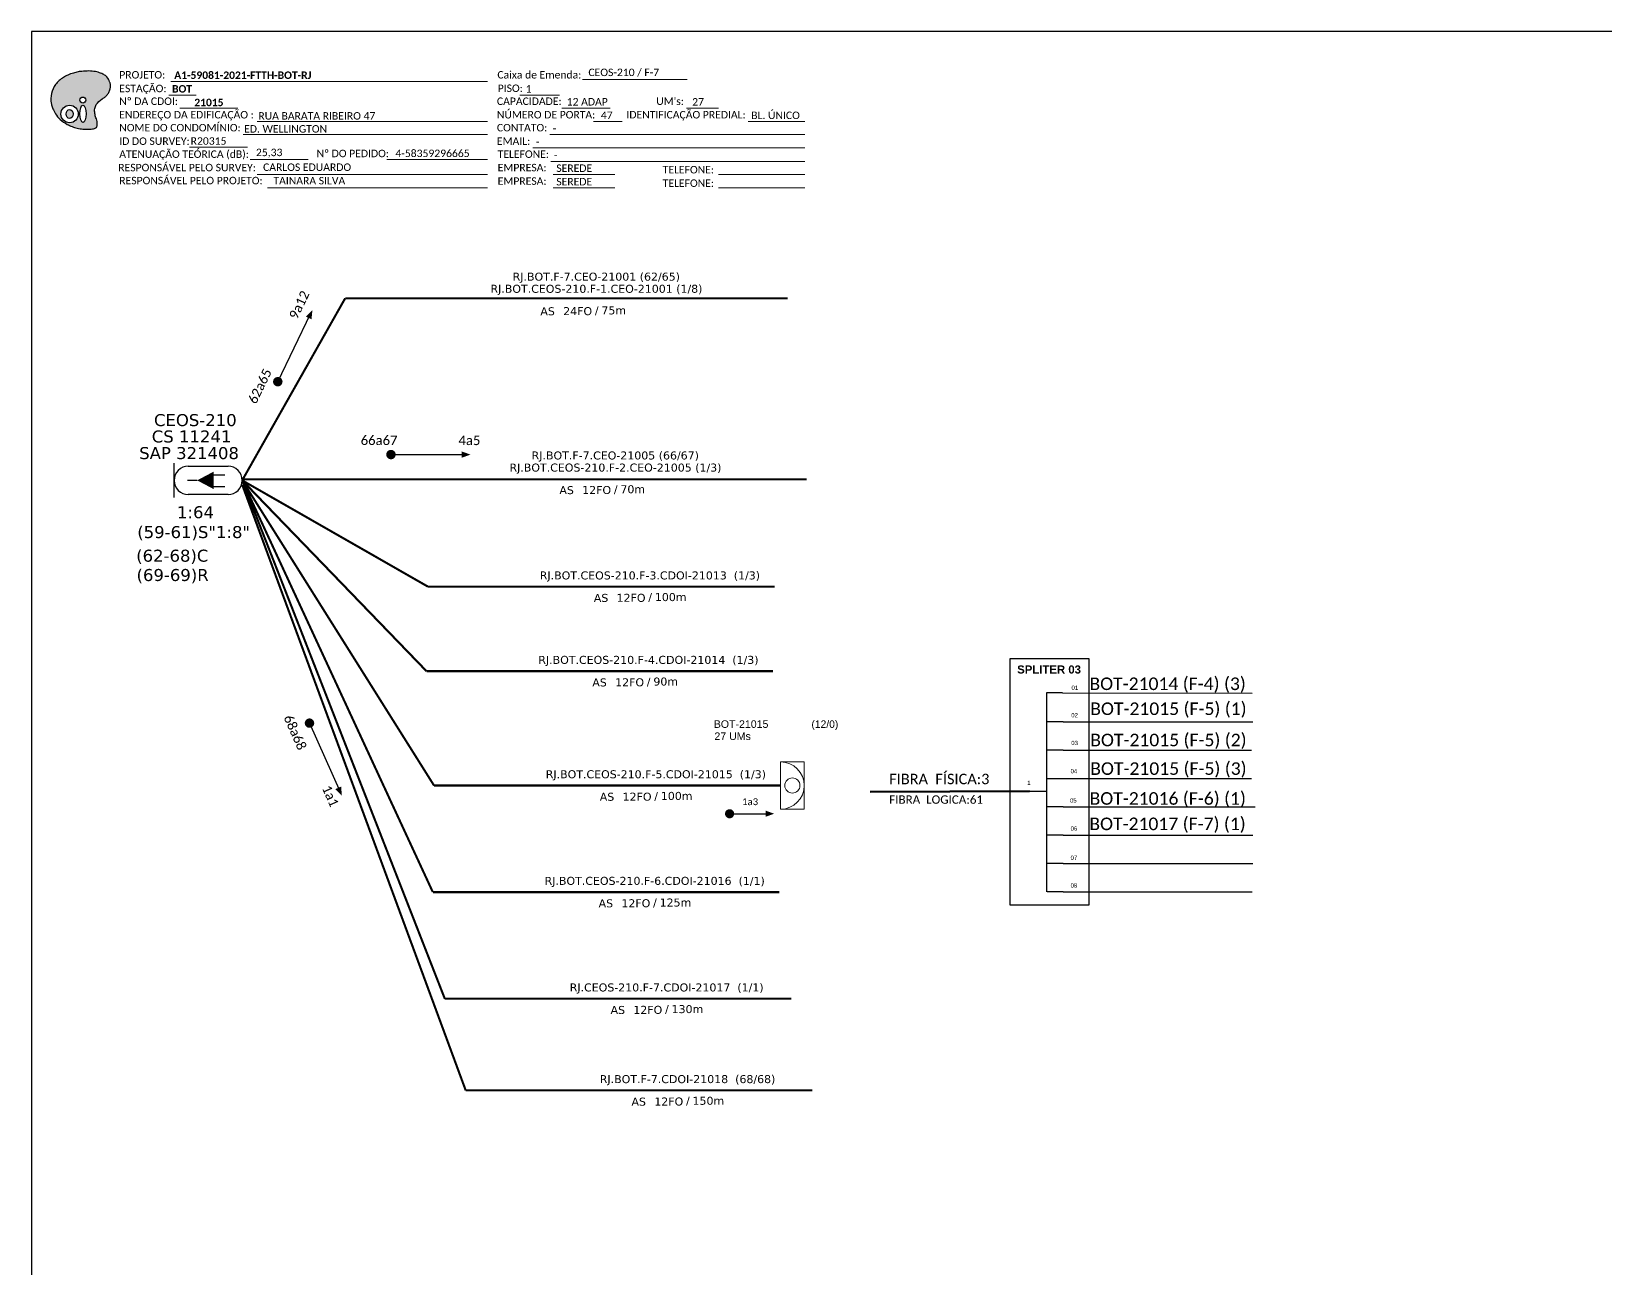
# Model space of a CAD drawing. Extents: x -89 to 749, y 705 to 1299.
# Drawn here: x -89.3 to 288.5, y 1002 to 1299 of the extents above; entities that cross this region are included whole.
import ezdxf
from ezdxf.enums import TextEntityAlignment as Align

# ---------------------------------------------------------------- set-up
doc = ezdxf.new("R2010")
doc.units = 0
for name, color, linetype, lineweight in [("20.0-LEGENDA DOS CDO'S", 1, 'Continuous', 0), ('20.1-CDO_INTERIOR', 1, 'Continuous', 0), ('40.1-ETIQUETAS', 1, 'Continuous', 20)]:
    doc.layers.add(name, color=color, linetype=linetype, lineweight=lineweight)
for name, color, linetype in [('20.4-CEOS', 1, 'Continuous'), ('CAP a instalar', 1, 'Continuous'), ('CD a instalar', 1, 'Continuous'), ('SETA', 7, 'Continuous'), ('texto', 255, 'Continuous'), ('UNIFILAR', 7, 'Continuous')]:
    doc.layers.add(name, color=color, linetype=linetype)
doc.styles.add('ARIAL', font='arial.ttf')
doc.styles.add('siredit', font='verdana.ttf')
doc.styles.get("Standard").update_dxf_attribs({"font": 'arial.ttf'})
doc.styles.add('WMF-Calibri0', font='calibri.ttf')
doc.styles.add('WMF-Calibri1', font='calibrib.ttf')
doc.linetypes.add('FENCELINE1', pattern='A,0.25,-0.1,[133,ltypeshp.shx,S=0.1,R=0,X=-0.1,Y=0],-0.1,1', length=1.45)

# ---------------------------------------------------------------- blocks, each defined once
blk = doc.blocks.new('OI')
h = blk.add_hatch(color=40)
edge = h.paths.add_edge_path()
edge.add_spline(control_points=[(4.35, -0.67), (3.92, -0.99), (3.26, -1.5), (2.81, -2.59), (2.9, -3.5), (3.06, -4.27), (3.31, -4.85), (3.37, -5.39), (3.4, -5.88), (3.2, -6.4), (2.54, -6.61), (1.65, -6.63), (0.55, -6.67), (-0.56, -6.42), (-1.61, -6.14), (-2.77, -5.61), (-3.92, -4.77), (-4.89, -3.7), (-5.34, -2.65), (-5.6, -1.94), (-5.85, -0.96), (-5.71, 0.47), (-5.1, 2.02), (-4.14, 3.02), (-3.3, 3.61), (-2.37, 4.16), (-1.36, 4.44), (-0.56, 4.7), (0.79, 4.85), (2.24, 4.97), (3.79, 4.57), (4.67, 4.21), (5.44, 3.65), (5.76, 2.99), (6.03, 2.21), (6.01, 1.46), (5.72, 0.64), (5.31, 0.08), (4.88, -0.38), (4.51, -0.55), (4.35, -0.67)], knot_values=[0, 0, 0, 0, 1.60434, 2.417191, 3.427595, 4.282808, 4.776746, 5.304182, 5.888771, 6.258406, 6.858137, 7.79129, 8.986195, 10.124242, 11.187857, 12.242908, 13.953784, 15.414161, 16.515391, 17.349188, 17.675853, 19.552021, 21.515531, 22.568638, 23.63245, 24.621084, 25.782718, 26.745347, 27.142653, 29.870543, 31.004649, 31.921532, 32.709589, 33.801391, 34.042471, 35.192333, 35.971461, 36.628871, 37.254359, 37.836911, 37.836911, 37.836911, 37.836911], degree=3, periodic=0)
h.paths.add_polyline_path([(1.13, -0.87, -1), (-0.04, -0.87, -1)], flags=16)
edge = h.paths.add_edge_path(flags=16)
edge.add_ellipse((0.56, -3.59), major_axis=(-0.02, 1.71), ratio=0.361305, start_angle=0, end_angle=360)
h.paths.add_polyline_path([(-0.36, -3.62, -1), (-3.8, -3.62, -1)], flags=16)
edge = h.paths.add_edge_path(flags=0)
edge.add_ellipse((-2.08, -3.62), major_axis=(0, 0.885), ratio=0.758294, start_angle=0, end_angle=360)
at = {"color": 40}
for centre, radius in [((-2.08, -3.62), 1.72), ((0.54, -0.87), 0.587)]:
    blk.add_circle(centre, radius, dxfattribs=at)
blk.add_ellipse((-2.08, -3.62), major_axis=(0, 0.885), ratio=0.758294, start_param=-3.141592653589792, end_param=3.141592653589792, dxfattribs=at)
blk.add_ellipse((0.56, -3.59), major_axis=(-0.02, 1.71), ratio=0.361305, dxfattribs=at)
at = {"color": 40, "start_tangent": (-0.800898, -0.598801), "end_tangent": (-0.800898, -0.598801)}
blk.add_spline([(4.35, -0.67), (3.2, -1.78), (2.9, -2.54), (2.92, -3.55), (3.12, -4.38), (3.28, -4.85), (3.37, -5.37), (3.35, -5.95), (3.2, -6.29), (2.66, -6.55), (1.73, -6.63), (0.54, -6.62), (-0.58, -6.41), (-1.6, -6.11), (-2.56, -5.67), (-3.95, -4.67), (-4.89, -3.56), (-5.37, -2.56), (-5.64, -1.78), (-5.72, -1.46), (-5.63, 0.42), (-4.84, 2.22), (-4.13, 2.99), (-3.27, 3.62), (-2.4, 4.09), (-1.3, 4.47), (-0.37, 4.72), (0.02, 4.77), (2.75, 4.8), (3.85, 4.53), (4.69, 4.16), (5.31, 3.68), (5.85, 2.73), (5.93, 2.5), (5.94, 1.35), (5.67, 0.62), (5.29, 0.08), (4.84, -0.36), (4.35, -0.67)], degree=3, dxfattribs=at)
blk = doc.blocks.new('CARIMBO')
at = {"color": 7, "lineweight": 0}
for points in [[(35.66, -16.79), (111.64, -16.79)], [(134.48, -16.3), (159.61, -16.3)], [(35.15, -20.06), (41.7, -20.06)], [(119.43, -20.02), (128.92, -20.02)], [(37.81, -23.14), (51.75, -23.14)], [(56.38, -26.37), (111.64, -26.37)], [(129.48, -23.14), (141.1, -23.14)], [(137.07, -26.37), (144.01, -26.37)], [(159.42, -23.14), (167.09, -23.14)], [(174.24, -26.37), (187.8, -26.37)], [(52.97, -29.48), (111.64, -29.48)], [(126.6, -29.48), (187.83, -29.48)], [(40.13, -32.55), (54.07, -32.55)], [(122.56, -32.72), (187.83, -32.72)], [(54.67, -35.52), (68.61, -35.52)], [(126.84, -35.96), (187.83, -35.96)], [(56.38, -39.07), (111.64, -39.07)], [(127.45, -39.07), (142.25, -39.07)], [(167.06, -39.07), (187.83, -39.07)], [(58.87, -42.31), (111.64, -42.31)], [(127.45, -42.31), (142.25, -42.31)], [(167.06, -42.31), (187.83, -42.31)]]:
    blk.add_lwpolyline(points, dxfattribs=at)
at = {"color": 7, "xscale": 1.213923925163967, "yscale": 1.213923925163967, "zscale": 1.213923925163967, "rotation": 0.1532896023949059}
blk.add_blockref('OI', (13.86, -20.16), dxfattribs=at)
at = {"color": 7, "lineweight": 0, "style": 'WMF-Calibri0'}
for s, height, p in [('PROJETO:', 1.793, (23.26, -16.04)), ('Caixa de Emenda:', 1.7927, (114.02, -16.04)), ('ESTAÇÃO:', 1.793, (23.26, -19.32)), ('PISO:', 1.793, (114.09, -19.28)), ('Nº DA CDOI:', 1.7927, (23.26, -22.39)), ('CAPACIDADE:', 1.7927, (113.91, -22.39)), ("UM's:", 1.793, (152.15, -22.39)), ('ENDEREÇO DA EDIFICAÇÃO :', 1.7927, (23.26, -25.63)), ('NOME DO CONDOMÍNIO:', 1.7927, (23.26, -28.74)), ('NÚMERO DE PORTA:', 1.7927, (113.91, -25.63)), ('IDENTIFICAÇÃO PREDIAL:', 1.7927, (144.99, -25.63)), ('ID DO SURVEY:', 1.7927, (23.26, -31.97)), ('CONTATO:', 1.793, (113.91, -28.74)), ('EMAIL:', 1.793, (113.91, -31.97)), ('ATENUAÇÃO TEÓRICA (dB):', 1.7927, (23.26, -35.09)), ('TELEFONE:', 1.793, (114.09, -35.09)), ('RESPONSÁVEL PELO SURVEY:', 1.7927, (23.02, -38.32)), ('EMPRESA:', 1.793, (114.09, -38.32)), ('TELEFONE:', 1.793, (153.7, -38.83)), ('RESPONSÁVEL PELO PROJETO:', 1.7927, (23.26, -41.44)), ('EMPRESA:', 1.793, (114.09, -41.56)), ('TELEFONE:', 1.793, (153.7, -42.06))]:
    blk.add_text(s, height=height, dxfattribs=at).set_placement(p)
at = {"color": 7, "lineweight": 0, "flags": 8}
for tag, p, style in [('PROJ', (36.46, -16.13), 'WMF-Calibri1'), ('CEOS-XX', (135.87, -15.46), 'WMF-Calibri0'), ('EST', (35.94, -19.41), 'WMF-Calibri1'), ('PISO_PTR', (120.78, -19.42), 'WMF-Calibri0'), ('CAPAC.', (130.66, -22.52), 'WMF-Calibri0'), ("UC'S", (160.78, -22.54), 'WMF-Calibri0'), ('LOGRADOURO', (56.65, -25.91), 'WMF-Calibri0'), ('N°', (138.85, -25.77), 'WMF-Calibri0'), ('N°PREDIO', (174.94, -25.77), 'WMF-Calibri0'), ('_ID_', (40.39, -31.94), 'WMF-Calibri0'), ('NOME_DO_COND.', (53.23, -29.02), 'WMF-Calibri0'), ('NOME_DO_CONTATO', (127.3, -28.89), 'WMF-Calibri0'), ('O_POTEN', (56.06, -34.68), 'WMF-Calibri0'), ('EMAIL', (123.26, -32.12), 'WMF-Calibri0'), ('TELEFONE', (127.55, -35.36), 'WMF-Calibri0'), ('RES_SURVEY', (57.78, -38.23), 'WMF-Calibri0'), ('EMP_RESP_SURVEY', (128.16, -38.47), 'WMF-Calibri0'), ('CONT_RESP_SURVEY', (167.76, -38.47), 'WMF-Calibri0'), ('RES_PROJ', (60.27, -41.47), 'WMF-Calibri0'), ('EMP_RESP_PROJ', (128.16, -41.71), 'WMF-Calibri0'), ('CONT_RESP_PROJ', (167.76, -41.71), 'WMF-Calibri0')]:
    blk.add_attdef(tag, p, '', height=1.79, dxfattribs=dict(at, style=style))
at = {"color": 7, "lineweight": 0, "style": 'WMF-Calibri1', "flags": 8}
blk.add_attdef("N° CDO'S", text='', height=1.79, dxfattribs=at).set_placement((44.78, -22.68), align=Align.CENTER)
blk = doc.blocks.new('ETIQUETA_RS5F')
at = {"layer": '40.1-ETIQUETAS', "color": 0, "style": 'siredit'}
blk.add_text('/', height=1.5, dxfattribs=at).set_placement((1.58, -1.95), align=Align.MIDDLE_RIGHT)
for tag, p in [('ETIQUETA_R_PRIMARIA', (1.21, 4.1)), ('ETIQUETA_R_SECUNDARIA', (1.21, 2.1)), ('F_ATIVAS/F_MORTAS', (1.14, -4.24))]:
    blk.add_attdef(tag, text='', height=1.5, dxfattribs=at).set_placement(p, align=Align.MIDDLE_CENTER)
for tag, p in [('TIPO_CABO', (-6.58, -2.12)), ('CAP_CABO', (0.4, -2.09))]:
    blk.add_attdef(tag, text='', height=1.5, dxfattribs=at).set_placement(p, align=Align.MIDDLE_RIGHT)
blk.add_attdef('METROS', text='', height=1.5, dxfattribs=at).set_placement((2.14, -1.95), align=Align.MIDDLE_LEFT)
for tag, p in [('FUSÃO_1', (0.85, -8.39)), ('FUSÃO_2', (0.85, -10.6)), ('FUSÃO_3', (0.85, -12.93)), ('FUSÃO_4', (0.85, -15.14)), ('FUSÃO_5', (0.85, -17.16))]:
    blk.add_attdef(tag, text='', height=1.5, dxfattribs=at).set_placement(p, align=Align.CENTER)
blk = doc.blocks.new('CDOI_INT')
at = {"layer": '20.1-CDO_INTERIOR', "color": 0, "lineweight": 18}
blk.add_lwpolyline([(4.25, -4.25), (4.25, 4.25), (0, 4.25), (0, -4.25)], close=True, dxfattribs=at)
blk.add_circle((2.12, 0), 1.36, dxfattribs=at)
blk.add_arc((0, 0), 4.25, 270, 90, dxfattribs=at)
at = {"layer": "20.0-LEGENDA DOS CDO'S", "color": 0, "style": 'ARIAL'}
for tag, p in [('CDO_N', (-0.08, 10.38)), ('SPLITER_1', (21.18, 10.38)), ('SURVEY', (-0.08, 8.2)), ('SPLITER_2', (21.19, 8.68)), ('SAP', (-0.08, 6.23)), ('1:XX', (5.94, -2.22)), ('UMS', (5.94, -4.24))]:
    blk.add_attdef(tag, p, '', height=1.36, dxfattribs=at)
blk.add_attdef('FIBRAS_UTILIZADAS', text='', height=1.36, dxfattribs=at).set_placement((15.34, 10.38), align=Align.CENTER)

msp = doc.modelspace()

# ---------------------------------------------------------------- linework, layer by layer
msp.add_lwpolyline([(-89.32, 705.02), (749.25, 705.02), (749.25, 1299.02), (-89.32, 1299.02), (-89.32, 705.02)])
at = {"color": 7, "lineweight": 0}
msp.add_lwpolyline([(-4.01, 1268.26), (20.14, 1268.26)], dxfattribs=at)
at = {"color": 7, "const_width": 1.13}
for points in [[(-30.44, 1214.43, 1), (-29.95, 1215.45, 1)], [(-3.6, 1197.44, 1), (-2.47, 1197.45, 1)], [(-22.82, 1133.48, 1), (-22.36, 1132.45, 1)]]:
    msp.add_lwpolyline(points, format="xyb", close=True, dxfattribs=at)
at = {"color": 7}
msp.add_lwpolyline([(145.51, 1089.37), (164.52, 1089.37), (164.52, 1148.39), (145.51, 1148.39)], close=True, dxfattribs=at)
at = {"const_width": 1.1}
msp.add_lwpolyline([(77.7, 1111.21, 1), (78.79, 1111.21, 1)], format="xyb", close=True, dxfattribs=at)
at = {"layer": '20.4-CEOS', "color": 5}
for p, q in [((-51.68, 1194.65), (-42.14, 1194.65)), ((-42.14, 1187.85), (-51.68, 1187.85))]:
    msp.add_line(p, q, dxfattribs=at)
for points in [[(-55.08, 1187.15), (-55.08, 1195.35)], [(-49.54, 1191.25), (-51.84, 1191.25)], [(-45.78, 1192.6), (-42.88, 1192.6)], [(-45.78, 1189.77), (-42.88, 1189.77)]]:
    msp.add_lwpolyline(points, dxfattribs=at)
msp.add_lwpolyline([(-49.54, 1191.25, 0, 4.2, 0), (-45.6, 1191.25, 4.2, 4.2, 0)], format="xyseb", dxfattribs=at)
for centre, start, end in [((-51.68, 1191.25), 90, 270), ((-42.14, 1191.25), 270, 90)]:
    msp.add_arc(centre, 3.4, start, end, dxfattribs=at)
at = {"layer": 'CAP a instalar', "color": 7, "linetype": 'FENCELINE1', "ltscale": 5, "const_width": 0.513}
for points in [[(-38.74, 1191.25), (-14.02, 1234.96)], [(-14.02, 1234.96), (92.15, 1234.96)], [(96.72, 1191.51), (-38.89, 1191.51)]]:
    msp.add_lwpolyline(points, dxfattribs=at)
at = {"layer": 'CAP a instalar', "color": 7, "linetype": 'FENCELINE1', "ltscale": 5.3, "const_width": 0.513}
for points in [[(-38.74, 1190.19), (14.91, 1044.79)], [(14.91, 1044.79), (14.91, 1044.79)], [(98.1, 1044.79), (14.91, 1044.79)]]:
    msp.add_lwpolyline(points, dxfattribs=at)
at = {"layer": 'CD a instalar', "color": 8, "linetype": 'FENCELINE1', "ltscale": 5, "const_width": 0.513}
for points in [[(-38.74, 1191.25), (9.89, 1066.8)], [(-38.74, 1191.25), (7.02, 1092.39)], [(-38.74, 1191.25), (5.51, 1145.43)], [(-38.74, 1191.25), (5.87, 1165.72)], [(89.06, 1165.72), (5.87, 1165.72)], [(88.7, 1145.43), (5.51, 1145.43)], [(90.2, 1092.39), (7.02, 1092.39)], [(93.07, 1066.8), (9.89, 1066.8)]]:
    msp.add_lwpolyline(points, dxfattribs=at)
at = {"layer": 'CD a instalar', "linetype": 'FENCELINE1', "ltscale": 5, "const_width": 0.513}
for points in [[(-38.74, 1191.25), (7.31, 1117.98)], [(90.49, 1117.98), (7.31, 1117.98)]]:
    msp.add_lwpolyline(points, dxfattribs=at)
at = {"layer": 'SETA', "color": 7}
for points in [[(-30.19, 1214.94), (-22.31, 1231.21)], [(-3.03, 1197.45), (15.05, 1197.43)], [(-22.59, 1132.97), (-15.24, 1116.45)]]:
    msp.add_lwpolyline(points, dxfattribs=at)
at = {"layer": 'SETA'}
msp.add_lwpolyline([(78.25, 1111.21), (87.69, 1111.21)], dxfattribs=at)
at = {"layer": 'SETA', "color": 7}
for points in [[(-23.46, 1230.57), (-21.89, 1232.11), (-22.1, 1229.92)], [(13.97, 1198.19), (16.04, 1197.44), (13.97, 1196.68)], [(-14.99, 1117.74), (-14.82, 1115.55), (-16.36, 1117.12)]]:
    msp.add_solid(points, dxfattribs=at)
at = {"layer": 'SETA'}
msp.add_solid([(86.93, 1111.95), (88.94, 1111.22), (86.93, 1110.49)], dxfattribs=at)
at = {"layer": 'UNIFILAR', "color": 7, "linetype": 'Continuous'}
for p, q in [((154.28, 1140.2), (154.28, 1092.43)), ((158.15, 1140.2), (154.28, 1140.2)), ((158.34, 1133.29), (154.48, 1133.29)), ((158.34, 1126.47), (154.48, 1126.47)), ((158.34, 1119.63), (154.48, 1119.63)), ((150.27, 1116.63), (154.26, 1116.63)), ((158.34, 1112.85), (154.48, 1112.85)), ((158.34, 1106.07), (154.48, 1106.07)), ((158.34, 1099.26), (154.48, 1099.26)), ((158.34, 1092.47), (154.48, 1092.47))]:
    msp.add_line(p, q, dxfattribs=at)
at = {"layer": 'UNIFILAR', "color": 10, "linetype": 'Continuous'}
for p, q in [((158.15, 1140.2), (203.66, 1140.18)), ((158.34, 1133.29), (203.86, 1133.27)), ((158.34, 1126.49), (203.51, 1126.48)), ((158.34, 1119.65), (203.51, 1119.64)), ((158.34, 1112.85), (204.37, 1112.84)), ((158.34, 1106.04), (203.86, 1106.04)), ((158.34, 1099.28), (203.86, 1099.27)), ((158.34, 1092.49), (203.66, 1092.48))]:
    msp.add_line(p, q, dxfattribs=at)
at = {"layer": 'UNIFILAR', "color": 1, "linetype": 'Continuous', "lineweight": 60}
msp.add_line((150.27, 1116.63), (112, 1116.51), dxfattribs=at)

# ---------------------------------------------------------------- block references
ref = msp.add_blockref('CARIMBO', (-91.51, 1303.77))
ref.add_attrib('PROJ', 'A1-59081-2021-FTTH-BOT-RJ', (-55.05, 1287.63), dxfattribs={"color": 7, "lineweight": 0, "height": 1.7927, "style": 'WMF-Calibri1'})
ref.add_attrib('EST', 'BOT', (-55.57, 1284.35), dxfattribs={"color": 7, "lineweight": 0, "height": 1.793, "style": 'WMF-Calibri1'})
ref.add_attrib("N° CDO'S", '21015', dxfattribs={"color": 7, "lineweight": 0, "height": 1.793, "style": 'WMF-Calibri1'}).set_placement((-46.73, 1281.09), align=Align.CENTER)
ref.add_attrib('LOGRADOURO', 'RUA BARATA RIBEIRO 47', (-34.86, 1277.86), dxfattribs={"color": 7, "lineweight": 0, "height": 1.7927, "style": 'WMF-Calibri0'})
ref.add_attrib('NOME_DO_COND.', 'ED. WELLINGTON', (-38.28, 1274.74), dxfattribs={"color": 7, "lineweight": 0, "height": 1.7927, "style": 'WMF-Calibri0'})
ref.add_attrib('_ID_', 'R20315', (-51.11, 1271.83), dxfattribs={"color": 7, "lineweight": 0, "height": 1.793, "style": 'WMF-Calibri0'})
ref.add_attrib('O_POTEN', '25,33', (-35.45, 1269.09), dxfattribs={"color": 7, "lineweight": 0, "height": 1.793, "style": 'WMF-Calibri0'})
ref.add_attrib('RES_SURVEY', 'CARLOS EDUARDO', (-33.73, 1265.54), dxfattribs={"color": 7, "lineweight": 0, "height": 1.7927, "style": 'WMF-Calibri0'})
ref.add_attrib('RES_PROJ', 'TAINARA SILVA', (-31.24, 1262.3), dxfattribs={"color": 7, "lineweight": 0, "height": 1.7927, "style": 'WMF-Calibri0'})
ref.add_attrib('CEOS-XX', 'CEOS-210 / F-7', (44.36, 1288.31), dxfattribs={"color": 7, "lineweight": 0, "height": 1.7927, "style": 'WMF-Calibri0'})
ref.add_attrib('CAPAC.', '12 ADAP', (39.15, 1281.25), dxfattribs={"color": 7, "lineweight": 0, "height": 1.793, "style": 'WMF-Calibri0'})
ref.add_attrib("UC'S", '27', (69.27, 1281.23), dxfattribs={"color": 7, "lineweight": 0, "height": 1.793, "style": 'WMF-Calibri0'})
ref.add_attrib('PISO_PTR', '1', (29.28, 1284.34), dxfattribs={"color": 7, "lineweight": 0, "height": 1.79, "style": 'WMF-Calibri0'})
ref.add_attrib('N°', '47', (47.34, 1278), dxfattribs={"color": 7, "lineweight": 0, "height": 1.793, "style": 'WMF-Calibri0'})
ref.add_attrib('N°PREDIO', 'BL. ÚNICO', (83.43, 1278), dxfattribs={"color": 7, "lineweight": 0, "height": 1.793, "style": 'WMF-Calibri0'})
ref.add_attrib('NOME_DO_CONTATO', '-', (35.79, 1274.88), dxfattribs={"color": 7, "lineweight": 0, "height": 1.79, "style": 'WMF-Calibri0'})
ref.add_attrib('EMAIL', '-', (31.75, 1271.65), dxfattribs={"color": 7, "lineweight": 0, "height": 1.79, "style": 'WMF-Calibri0'})
ref.add_attrib('TELEFONE', '-', (36.04, 1268.41), dxfattribs={"color": 7, "lineweight": 0, "height": 1.79, "style": 'WMF-Calibri0'})
ref.add_attrib('EMP_RESP_SURVEY', 'SEREDE', (36.65, 1265.3), dxfattribs={"color": 7, "lineweight": 0, "height": 1.793, "style": 'WMF-Calibri0'})
ref.add_attrib('EMP_RESP_PROJ', 'SEREDE', (36.65, 1262.06), dxfattribs={"color": 7, "lineweight": 0, "height": 1.793, "style": 'WMF-Calibri0'})
at = {"layer": '40.1-ETIQUETAS', "color": 7}
ref = msp.add_blockref('ETIQUETA_RS5F', (44.78, 1234.56), dxfattribs=dict(at, xscale=1.280902120836367, yscale=1.280902120836367, zscale=1.280902120836367))
ref.add_attrib('ETIQUETA_R_PRIMARIA', 'RJ.BOT.F-7.CEO-21001 (62/65)', dxfattribs={"color": 0, "height": 1.9214, "style": 'siredit'}).set_placement((46.25, 1240.16), align=Align.MIDDLE_CENTER)
ref.add_attrib('ETIQUETA_R_SECUNDARIA', 'RJ.BOT.CEOS-210.F-1.CEO-21001 (1/8)', dxfattribs={"color": 0, "height": 1.9214, "style": 'siredit'}).set_placement((46.29, 1237.25), align=Align.MIDDLE_CENTER)
ref.add_attrib('TIPO_CABO', 'AS', dxfattribs={"color": 0, "height": 1.921, "style": 'siredit'}).set_placement((36.3, 1231.85), align=Align.MIDDLE_RIGHT)
ref.add_attrib('CAP_CABO', '24FO', dxfattribs={"color": 0, "height": 1.921, "style": 'siredit'}).set_placement((45.25, 1231.88), align=Align.MIDDLE_RIGHT)
ref.add_attrib('METROS', '75m', dxfattribs={"color": 0, "height": 1.921, "style": 'siredit'}).set_placement((47.48, 1232.06), align=Align.MIDDLE_LEFT)
ref = msp.add_blockref('ETIQUETA_RS5F', (49.34, 1191.62), dxfattribs=dict(at, xscale=1.280902120836367, yscale=1.280902120836367, zscale=1.280902120836367))
ref.add_attrib('ETIQUETA_R_PRIMARIA', 'RJ.BOT.F-7.CEO-21005 (66/67)', dxfattribs={"color": 0, "height": 1.9214, "style": 'siredit'}).set_placement((50.81, 1197.23), align=Align.MIDDLE_CENTER)
ref.add_attrib('ETIQUETA_R_SECUNDARIA', 'RJ.BOT.CEOS-210.F-2.CEO-21005 (1/3)', dxfattribs={"color": 0, "height": 1.9214, "style": 'siredit'}).set_placement((50.85, 1194.32), align=Align.MIDDLE_CENTER)
ref.add_attrib('TIPO_CABO', 'AS', dxfattribs={"color": 0, "height": 1.921, "style": 'siredit'}).set_placement((40.87, 1188.91), align=Align.MIDDLE_RIGHT)
ref.add_attrib('CAP_CABO', '12FO', dxfattribs={"color": 0, "height": 1.921, "style": 'siredit'}).set_placement((49.81, 1188.94), align=Align.MIDDLE_RIGHT)
ref.add_attrib('METROS', '70m', dxfattribs={"color": 0, "height": 1.921, "style": 'siredit'}).set_placement((52.04, 1189.12), align=Align.MIDDLE_LEFT)
at = {"layer": 'CAP a instalar', "color": 7, "linetype": 'FENCELINE1', "ltscale": 5.3}
ref = msp.add_blockref('ETIQUETA_RS5F', (66.65, 1044.8), dxfattribs=dict(at, xscale=1.280902120837365, yscale=1.280902120837365, zscale=1.280902120837365))
ref.add_attrib('ETIQUETA_R_SECUNDARIA', 'RJ.BOT.F-7.CDOI-21018  (68/68)', dxfattribs={"layer": '40.1-ETIQUETAS', "color": 0, "height": 1.9214, "style": 'siredit'}).set_placement((68.16, 1047.5), align=Align.MIDDLE_CENTER)
ref.add_attrib('TIPO_CABO', 'AS', dxfattribs={"layer": '40.1-ETIQUETAS', "color": 0, "height": 1.921, "style": 'siredit'}).set_placement((58.17, 1042.09), align=Align.MIDDLE_RIGHT)
ref.add_attrib('CAP_CABO', '12FO', dxfattribs={"layer": '40.1-ETIQUETAS', "color": 0, "height": 1.921, "style": 'siredit'}).set_placement((67.12, 1042.12), align=Align.MIDDLE_RIGHT)
ref.add_attrib('METROS', '150m', dxfattribs={"layer": '40.1-ETIQUETAS', "color": 0, "height": 1.921, "style": 'siredit'}).set_placement((69.35, 1042.3), align=Align.MIDDLE_LEFT)
at = {"layer": 'CD a instalar', "color": 8, "linetype": 'FENCELINE1', "ltscale": 5}
ref = msp.add_blockref('ETIQUETA_RS5F', (57.6, 1165.74), dxfattribs=dict(at, xscale=1.280902120837365, yscale=1.280902120837365, zscale=1.280902120837365))
ref.add_attrib('ETIQUETA_R_SECUNDARIA', 'RJ.BOT.CEOS-210.F-3.CDOI-21013  (1/3)', dxfattribs={"layer": '40.1-ETIQUETAS', "color": 0, "height": 1.9214, "style": 'siredit'}).set_placement((59.12, 1168.43), align=Align.MIDDLE_CENTER)
ref.add_attrib('TIPO_CABO', 'AS', dxfattribs={"layer": '40.1-ETIQUETAS', "color": 0, "height": 1.921, "style": 'siredit'}).set_placement((49.13, 1163.03), align=Align.MIDDLE_RIGHT)
ref.add_attrib('CAP_CABO', '12FO', dxfattribs={"layer": '40.1-ETIQUETAS', "color": 0, "height": 1.921, "style": 'siredit'}).set_placement((58.07, 1163.05), align=Align.MIDDLE_RIGHT)
ref.add_attrib('METROS', '100m', dxfattribs={"layer": '40.1-ETIQUETAS', "color": 0, "height": 1.921, "style": 'siredit'}).set_placement((60.31, 1163.23), align=Align.MIDDLE_LEFT)
ref = msp.add_blockref('ETIQUETA_RS5F', (57.25, 1145.45), dxfattribs=dict(at, xscale=1.280902120837365, yscale=1.280902120837365, zscale=1.280902120837365))
ref.add_attrib('ETIQUETA_R_SECUNDARIA', 'RJ.BOT.CEOS-210.F-4.CDOI-21014  (1/3)', dxfattribs={"layer": '40.1-ETIQUETAS', "color": 0, "height": 1.9214, "style": 'siredit'}).set_placement((58.76, 1148.15), align=Align.MIDDLE_CENTER)
ref.add_attrib('TIPO_CABO', 'AS', dxfattribs={"layer": '40.1-ETIQUETAS', "color": 0, "height": 1.921, "style": 'siredit'}).set_placement((48.77, 1142.74), align=Align.MIDDLE_RIGHT)
ref.add_attrib('CAP_CABO', '12FO', dxfattribs={"layer": '40.1-ETIQUETAS', "color": 0, "height": 1.921, "style": 'siredit'}).set_placement((57.72, 1142.77), align=Align.MIDDLE_RIGHT)
ref.add_attrib('METROS', '90m', dxfattribs={"layer": '40.1-ETIQUETAS', "color": 0, "height": 1.921, "style": 'siredit'}).set_placement((59.95, 1142.95), align=Align.MIDDLE_LEFT)
at = {"layer": 'CD a instalar', "linetype": 'FENCELINE1', "ltscale": 5}
ref = msp.add_blockref('CDOI_INT', (90.49, 1117.98), dxfattribs=dict(at, xscale=1.33473017723919, yscale=1.33473017723919, zscale=1.33473017723919))
ref.add_attrib('CDO_N', 'BOT-21015    ', dxfattribs={"layer": "20.0-LEGENDA DOS CDO'S", "color": 0, "height": 1.8156, "style": 'ARIAL'}).set_placement((90.38, 1131.83), align=Align.RIGHT)
ref.add_attrib('FIBRAS_UTILIZADAS', '        (12/0)', dxfattribs={"layer": "20.0-LEGENDA DOS CDO'S", "color": 0, "height": 1.7905, "style": 'ARIAL', "width": 0.986168}).set_placement((104.34, 1131.83), align=Align.RIGHT)
ref.add_attrib('SURVEY', '27 UMs          ', dxfattribs={"layer": "20.0-LEGENDA DOS CDO'S", "color": 0, "height": 1.8156, "style": 'ARIAL'}).set_placement((90.39, 1128.92), align=Align.RIGHT)
ref = msp.add_blockref('ETIQUETA_RS5F', (59.04, 1118), dxfattribs=dict(at, xscale=1.280902120837365, yscale=1.280902120837365, zscale=1.280902120837365))
ref.add_attrib('ETIQUETA_R_SECUNDARIA', 'RJ.BOT.CEOS-210.F-5.CDOI-21015  (1/3)', dxfattribs={"layer": '40.1-ETIQUETAS', "color": 0, "height": 1.9214, "style": 'siredit'}).set_placement((60.55, 1120.69), align=Align.MIDDLE_CENTER)
ref.add_attrib('TIPO_CABO', 'AS', dxfattribs={"layer": '40.1-ETIQUETAS', "color": 0, "height": 1.921, "style": 'siredit'}).set_placement((50.56, 1115.29), align=Align.MIDDLE_RIGHT)
ref.add_attrib('CAP_CABO', '12FO', dxfattribs={"layer": '40.1-ETIQUETAS', "color": 0, "height": 1.921, "style": 'siredit'}).set_placement((59.51, 1115.31), align=Align.MIDDLE_RIGHT)
ref.add_attrib('METROS', '100m', dxfattribs={"layer": '40.1-ETIQUETAS', "color": 0, "height": 1.921, "style": 'siredit'}).set_placement((61.74, 1115.49), align=Align.MIDDLE_LEFT)
at = {"layer": 'CD a instalar', "color": 8, "linetype": 'FENCELINE1', "ltscale": 5}
ref = msp.add_blockref('ETIQUETA_RS5F', (58.75, 1092.4), dxfattribs=dict(at, xscale=1.280902120837365, yscale=1.280902120837365, zscale=1.280902120837365))
ref.add_attrib('ETIQUETA_R_SECUNDARIA', 'RJ.BOT.CEOS-210.F-6.CDOI-21016  (1/1)', dxfattribs={"layer": '40.1-ETIQUETAS', "color": 0, "height": 1.9214, "style": 'siredit'}).set_placement((60.27, 1095.1), align=Align.MIDDLE_CENTER)
ref.add_attrib('TIPO_CABO', 'AS', dxfattribs={"layer": '40.1-ETIQUETAS', "color": 0, "height": 1.921, "style": 'siredit'}).set_placement((50.28, 1089.7), align=Align.MIDDLE_RIGHT)
ref.add_attrib('CAP_CABO', '12FO', dxfattribs={"layer": '40.1-ETIQUETAS', "color": 0, "height": 1.921, "style": 'siredit'}).set_placement((59.22, 1089.72), align=Align.MIDDLE_RIGHT)
ref.add_attrib('METROS', '125m', dxfattribs={"layer": '40.1-ETIQUETAS', "color": 0, "height": 1.921, "style": 'siredit'}).set_placement((61.46, 1089.9), align=Align.MIDDLE_LEFT)
ref = msp.add_blockref('ETIQUETA_RS5F', (61.62, 1066.81), dxfattribs=dict(at, xscale=1.280902120837365, yscale=1.280902120837365, zscale=1.280902120837365))
ref.add_attrib('ETIQUETA_R_SECUNDARIA', 'RJ.CEOS-210.F-7.CDOI-21017  (1/1)', dxfattribs={"layer": '40.1-ETIQUETAS', "color": 0, "height": 1.9214, "style": 'siredit'}).set_placement((63.14, 1069.51), align=Align.MIDDLE_CENTER)
ref.add_attrib('TIPO_CABO', 'AS', dxfattribs={"layer": '40.1-ETIQUETAS', "color": 0, "height": 1.921, "style": 'siredit'}).set_placement((53.15, 1064.1), align=Align.MIDDLE_RIGHT)
ref.add_attrib('CAP_CABO', '12FO', dxfattribs={"layer": '40.1-ETIQUETAS', "color": 0, "height": 1.921, "style": 'siredit'}).set_placement((62.09, 1064.13), align=Align.MIDDLE_RIGHT)
ref.add_attrib('METROS', '130m', dxfattribs={"layer": '40.1-ETIQUETAS', "color": 0, "height": 1.921, "style": 'siredit'}).set_placement((64.33, 1064.31), align=Align.MIDDLE_LEFT)

# ---------------------------------------------------------------- texts
at = {"color": 7, "lineweight": 0, "style": 'WMF-Calibri0'}
msp.add_text('Nº DO PEDIDO:', height=1.7927, dxfattribs=at).set_placement((-20.88, 1268.84))
at = {"color": 5, "char_height": 2.2605, "width": 166.8764, "attachment_point": 5}
for s, insert, rotation in [('{\\fCalibri|b0|i0|c0|p34;\\C256;9a12}', (-25.05, 1233.38), 64.0368), ('{\\fCalibri|b0|i0|c0|p34;\\C256;62a65}', (-34.5, 1213.87), 64.0368), ('{\\fCalibri|b0|i0|c0|p34;\\C256;66a67}', (-5.88, 1200.86), 359.8462), ('{\\fCalibri|b0|i0|c0|p34;\\C256;4a5}', (15.8, 1200.84), 359.8462), ('{\\fCalibri|b0|i0|c0|p34;\\C256;68a68}', (-26.03, 1130.74), 293.8721), ('{\\fCalibri|b0|i0|c0|p34;\\C256;1a1}', (-17.57, 1115.46), 293.8721)]:
    msp.add_mtext(s, dxfattribs=dict(at, insert=insert, rotation=rotation))
at = {"insert": (83.18, 1114.09), "char_height": 1.6473, "width": 27.8482, "attachment_point": 5}
msp.add_mtext('{\\fCalibri|b0|i0|c0|p34;\\C7;1a3}', dxfattribs=at)
at = {"color": 7, "lineweight": 0, "style": 'WMF-Calibri0', "flags": 8}
msp.add_attdef('4-58359296665', (-1.97, 1268.87), '', height=1.79, dxfattribs=at)
at = {"layer": '20.4-CEOS', "color": 5, "linetype": 'ByBlock', "style": 'siredit'}
for s, p in [('CEOS-210', (-49.99, 1207.16)), ('CS 11241', (-50.89, 1203.23)), ('SAP 321408', (-51.49, 1199.24)), ('1:64', (-49.95, 1185.04)), ('(59-61)S"1:8"', (-50.39, 1180.28)), ('(62-68)C', (-55.52, 1174.61)), ('(69-69)R', (-55.44, 1169.97))]:
    msp.add_text(s, height=2.881, dxfattribs=at).set_placement(p, align=Align.TOP_CENTER)
at = {"layer": 'texto'}
for s, insert, char_height, width, attachment_point in [('{\\fArial|b1|i0|c0|p34;\\C10;SPLITER 03}', (154.93, 1145.83), 1.9528, 19.008, 5), ('\\C7;\\fArial|b0|i0|;\\H1.0273588255048;01 ', (161.11, 1141.45), 1.9528, 3.9163, 5), ('\\pxql;{\\fCalibri|b0|i0|c0|p34;\\C7;BOT-21014 (F-4) (3)}', (164.63, 1143.92), 3.0175, 74.1359, 1), ('\\C7;\\fArial|b0|i0|;\\H1.0273588255048;02 ', (161.06, 1134.85), 1.9528, 4.134, 5), ('\\C7;\\fArial|b0|i0|;\\H1.0273588255048;03 ', (161.06, 1128.2), 1.9528, 3.8016, 5), ('\\pxql;\\C1;\\fCalibri|b0|i0|c0|p34;BOT-21015 (F-5) (3)', (164.82, 1123.56), 3.0175, 74.1359, 1), ('{\\fCalibri|b0|i0|c0|p34;\\C7;FIBRA  FÍSICA:3}', (128.58, 1119.54), 2.5145, 38.016, 5), ('\\C7;\\fArial|b0|i0|;\\H1.0273588255048;1', (150.08, 1118.64), 1.9528, 1.9343, 5), ('\\C7;\\fArial|b0|i0|;\\H1.0273588255048;04 ', (160.89, 1121.44), 1.9528, 4.134, 5), ('{\\fCalibri|b0|i0|c0|p34;\\C7;FIBRA  LOGICA:61}', (127.82, 1114.6), 2.0117, 38.016, 5), ('\\C7;\\fArial|b0|i0|;\\H1.0273588255048;05 ', (160.75, 1114.39), 1.9528, 5.0844, 5), ('\\pxql;{\\fCalibri|b0|i0|c0|p34;\\C7;BOT-21016 (F-6) (1)}', (164.66, 1116.39), 3.0175, 74.1359, 1), ('\\C7;\\fArial|b0|i0|;\\H1.0273588255048;06 ', (160.89, 1107.64), 1.9528, 4.134, 5), ('\\pxql;{\\fCalibri|b0|i0|c0|p34;\\C7;BOT-21017 (F-7) (1)}', (164.61, 1110.29), 3.0175, 74.1359, 1), ('\\C7;\\fArial|b0|i0|;\\H1.0273588255048;07 ', (160.89, 1100.64), 1.9528, 4.134, 5), ('\\C7;\\fArial|b0|i0|;\\H1.0273588255048;08 ', (160.89, 1093.99), 1.9528, 4.134, 5)]:
    msp.add_mtext(s, dxfattribs=dict(at, insert=insert, char_height=char_height, width=width, attachment_point=attachment_point))
at = {"layer": 'texto', "color": 1, "char_height": 3.0175, "width": 74.1359, "attachment_point": 1}
for s, insert in [('\\pxql;\\fCalibri|b0|i0|c0|p34;BOT-21015 (F-5) (1)', (164.82, 1137.93)), ('\\pxql;\\fCalibri|b0|i0|c0|p34;BOT-21015 (F-5) (2)', (164.82, 1130.42))]:
    msp.add_mtext(s, dxfattribs=dict(at, insert=insert))

doc.saveas('drawing.dxf')
